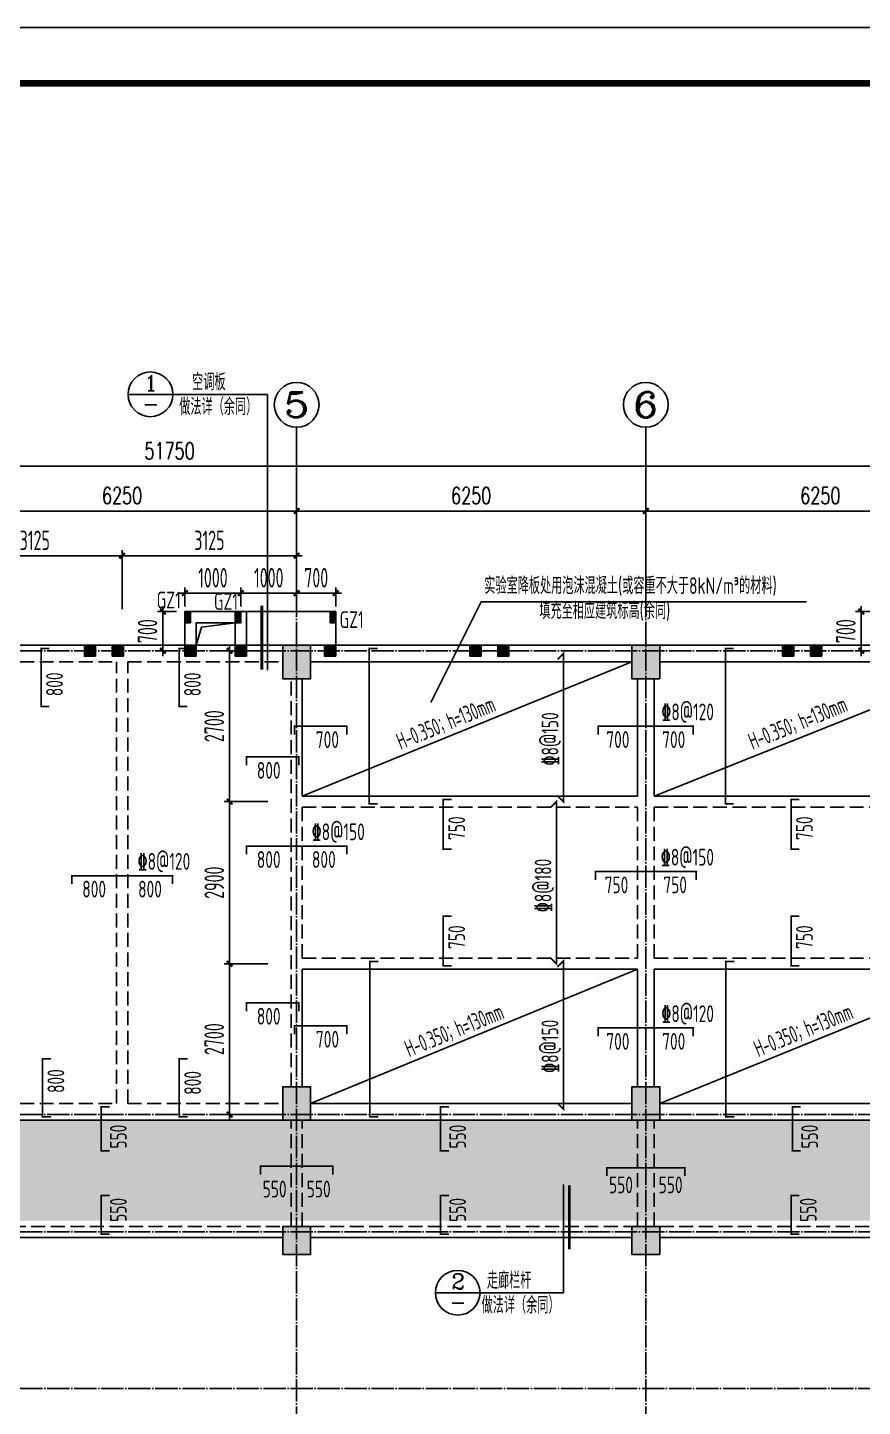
# Model space of a CAD drawing. Extents: x 139600 to 234074, y -135459 to 284050.
# Drawn here: x 173433 to 188378, y 24379 to 49050 of the extents above; entities that cross this region are included whole.
import ezdxf
from ezdxf.enums import TextEntityAlignment as Align

# ---------------------------------------------------------------- set-up
doc = ezdxf.new("R2010")
doc.units = 0
doc.header["$LTSCALE"] = 100
for name, pattern in [('DASHED', [0.75, 0.5, -0.25]), ('DOTE', [2.42, 2, -0.2, 0.02, -0.2]), ('HIDDEN', [7, 5, -2])]:
    doc.linetypes.add(name, pattern=pattern)
doc.layers.get('0').update_dxf_attribs({"linetype": 'CONTINUOUS'})
doc.layers.get('Defpoints').update_dxf_attribs({"linetype": 'CONTINUOUS'})
for name, color, linetype in [('AXIS', 3, 'CONTINUOUS'), ('AXIS_TEXT', 7, 'CONTINUOUS'), ('BEAM', 4, 'DASHED'), ('BEAM_CON', 4, 'CONTINUOUS'), ('B挑板&檐线', 6, 'CONTINUOUS'), ('B板筋标注', 7, 'CONTINUOUS'), ('B板细部尺寸标注', 9, 'CONTINUOUS'), ('COLU', 7, 'CONTINUOUS'), ('DOTE', 8, 'DOTE'), ('D大样&索引', 7, 'CONTINUOUS'), ('D洞口边线', 6, 'CONTINUOUS'), ('FSK_FREIN', 2, 'CONTINUOUS'), ('FSK_FTEXT', 4, 'CONTINUOUS'), ('FSK_ZREIN', 1, 'CONTINUOUS'), ('FSK_ZTEXT', 3, 'CONTINUOUS'), ('GZ', 2, 'CONTINUOUS'), ('图框', 7, 'CONTINUOUS')]:
    doc.layers.add(name, color=color, linetype=linetype)
doc.styles.add('_TCH_AXIS', font='COMPLEX', dxfattribs={"bigfont": 'GBCBIG'})
doc.styles.add('_TCH_DIM', font='tssdeng.shx', dxfattribs={"width": 0.7, "bigfont": '1.shx'})
doc.styles.add('_TCH_DIM_T3', font='simplex_.ttf', dxfattribs={"width": 0.705882, "bigfont": 'GBCBIG'})
doc.styles.add('BW_Rein', font='Tssdeng.shx', dxfattribs={"width": 0.7, "bigfont": 'hztxt.shx'})
doc.styles.add('COMP', font='COMPLEX', dxfattribs={"bigfont": 'hztxt'})
doc.styles.add('COMPLEX', font='COMPLEX')
doc.styles.add('TSSD_Dimension', font='tssdeng.shx', dxfattribs={"width": 0.62, "bigfont": '1.shx'})
doc.styles.add('TSSD_Rein', font='Tssdeng.shx', dxfattribs={"width": 0.7, "bigfont": '1.shx'})
doc.dimstyles.new('_TCH_ARCH&&100', dxfattribs={"dimtxt": 297.5, "dimasz": 100, "dimexe": 250, "dimexo": 300, "dimgap": 126.25, "dimtad": 1, "dimdec": 0, "dimzin": 0, "dimdsep": 46, "dimtxsty": '_TCH_DIM_T3', "dimblk": 'ARCHTICK', "dimcen": 0.09, "dimclrt": 7, "dimazin": 2, "dimtfac": 1, "dimtdec": 0, "dimtix": 1, "dimtmove": 2, "dimatfit": 3, "dimfxl": 1, "dimtolj": 1, "dimtzin": 0, "dimarcsym": 0})
doc.dimstyles.new('TSSD_100_100', dxfattribs={"dimtxt": 350, "dimasz": 100, "dimexe": 100, "dimexo": 250, "dimgap": 100, "dimtad": 1, "dimdec": 0, "dimzin": 0, "dimdsep": 46, "dimtxsty": 'TSSD_Dimension', "dimblk": 'ARCHTICK', "dimblk1": 'ARCHTICK', "dimblk2": 'ARCHTICK', "dimcen": 0, "dimdle": 100, "dimclrt": 7, "dimadec": 0, "dimazin": 0, "dimtfac": 1, "dimtdec": 0, "dimtix": 1, "dimtmove": 2, "dimatfit": 3, "dimfxl": 1, "dimtolj": 1, "dimtzin": 0, "dimarcsym": 0})
doc.dimstyles.new('TSSD_100_100$0', dxfattribs={"dimtxt": 350, "dimasz": 150, "dimexe": 100, "dimexo": 50, "dimgap": 100, "dimtad": 1, "dimdec": 0, "dimzin": 0, "dimdsep": 46, "dimtxsty": 'TSSD_Rein', "dimblk": 'OBLIQUE', "dimcen": 0, "dimdle": 100, "dimclrt": 7, "dimadec": 0, "dimazin": 0, "dimtfac": 1, "dimtdec": 0, "dimtix": 1, "dimtmove": 2, "dimatfit": 3, "dimfxl": 250, "dimtolj": 1, "dimtzin": 0, "dimarcsym": 0})

# ---------------------------------------------------------------- blocks, each defined once
blk = doc.blocks.new('_AXISO')
blk.add_circle((0, 0), 0.5)
at = {"layer": 'AXIS_TEXT', "style": 'COMPLEX', "width": 1.041667}
blk.add_attdef('A', text='', height=0.56, dxfattribs=at).set_placement((-0.25, -0.28), (0.25, -0.28), align=Align.FIT)
blk = doc.blocks.new('_ArchTick')
at = {"color": 0, "linetype": 'ByBlock', "const_width": 0.4}
blk.add_lwpolyline([(-0.5, -0.5), (0.5, 0.5)], dxfattribs=at)
blk = doc.blocks.new('*D165')
at = {"layer": 'AXIS', "color": 0, "lineweight": -2}
for p, q in [((172000, 39200), (172000, 40650)), ((178250, 39200), (178250, 40650)), ((172000, 40400), (178250, 40400))]:
    blk.add_line(p, q, dxfattribs=at)
at = {"layer": 'Defpoints', "color": 0}
for p in [(178250, 40400), (172000, 38900), (178250, 38900)]:
    blk.add_point(p, dxfattribs=at)
at = {"layer": 'AXIS', "color": 0, "lineweight": -2, "xscale": 100, "yscale": 100, "zscale": 100, "rotation": 180}
blk.add_blockref('_ArchTick', (172000, 40400), dxfattribs=at)
at = {"layer": 'AXIS', "color": 0, "lineweight": -2, "xscale": 100, "yscale": 100, "zscale": 100}
blk.add_blockref('_ArchTick', (178250, 40400), dxfattribs=at)
at = {"layer": 'AXIS', "color": 7, "insert": (175125, 40675), "char_height": 297.5, "attachment_point": 5, "style": '_TCH_DIM_T3'}
blk.add_mtext('\\A1;6250', dxfattribs=at)
blk = doc.blocks.new('*D166')
at = {"layer": 'AXIS', "color": 0, "lineweight": -2}
for p, q in [((178250, 39200), (178250, 40650)), ((184500, 39200), (184500, 40650)), ((178250, 40400), (184500, 40400))]:
    blk.add_line(p, q, dxfattribs=at)
at = {"layer": 'Defpoints', "color": 0}
for p in [(184500, 40400), (178250, 38900), (184500, 38900)]:
    blk.add_point(p, dxfattribs=at)
at = {"layer": 'AXIS', "color": 0, "lineweight": -2, "xscale": 100, "yscale": 100, "zscale": 100, "rotation": 180}
blk.add_blockref('_ArchTick', (178250, 40400), dxfattribs=at)
at = {"layer": 'AXIS', "color": 0, "lineweight": -2, "xscale": 100, "yscale": 100, "zscale": 100}
blk.add_blockref('_ArchTick', (184500, 40400), dxfattribs=at)
at = {"layer": 'AXIS', "color": 7, "insert": (181375, 40675), "char_height": 297.5, "attachment_point": 5, "style": '_TCH_DIM_T3'}
blk.add_mtext('\\A1;6250', dxfattribs=at)
blk = doc.blocks.new('*D167')
at = {"layer": 'AXIS', "color": 0, "lineweight": -2}
for p, q in [((184500, 39200), (184500, 40650)), ((190750, 39200), (190750, 40650)), ((184500, 40400), (190750, 40400))]:
    blk.add_line(p, q, dxfattribs=at)
at = {"layer": 'Defpoints', "color": 0}
for p in [(190750, 40400), (184500, 38900), (190750, 38900)]:
    blk.add_point(p, dxfattribs=at)
at = {"layer": 'AXIS', "color": 0, "lineweight": -2, "xscale": 100, "yscale": 100, "zscale": 100, "rotation": 180}
blk.add_blockref('_ArchTick', (184500, 40400), dxfattribs=at)
at = {"layer": 'AXIS', "color": 0, "lineweight": -2, "xscale": 100, "yscale": 100, "zscale": 100}
blk.add_blockref('_ArchTick', (190750, 40400), dxfattribs=at)
at = {"layer": 'AXIS', "color": 7, "insert": (187625, 40675), "char_height": 297.5, "attachment_point": 5, "style": '_TCH_DIM_T3'}
blk.add_mtext('\\A1;6250', dxfattribs=at)
blk = doc.blocks.new('*D175')
at = {"layer": 'AXIS', "color": 0, "lineweight": -2}
for p, q in [((150100, 39200), (150100, 41450)), ((201850, 39200), (201850, 41450)), ((150100, 41200), (201850, 41200))]:
    blk.add_line(p, q, dxfattribs=at)
at = {"layer": 'Defpoints', "color": 0}
for p in [(201850, 41200), (150100, 38900), (201850, 38900)]:
    blk.add_point(p, dxfattribs=at)
at = {"layer": 'AXIS', "color": 0, "lineweight": -2, "xscale": 100, "yscale": 100, "zscale": 100, "rotation": 180}
blk.add_blockref('_ArchTick', (150100, 41200), dxfattribs=at)
at = {"layer": 'AXIS', "color": 0, "lineweight": -2, "xscale": 100, "yscale": 100, "zscale": 100}
blk.add_blockref('_ArchTick', (201850, 41200), dxfattribs=at)
at = {"layer": 'AXIS', "color": 7, "insert": (175975, 41475), "char_height": 297.5, "attachment_point": 5, "style": '_TCH_DIM_T3'}
blk.add_mtext('\\A1;51750', dxfattribs=at)
blk = doc.blocks.new('*D188')
at = {"layer": 'B板细部尺寸标注', "color": 0, "lineweight": -2}
for p, q in [((175025, 39600), (178350, 39600)), ((175125, 38645), (175125, 39700)), ((178250, 38645), (178250, 39700))]:
    blk.add_line(p, q, dxfattribs=at)
at = {"layer": 'Defpoints', "color": 0}
for p in [(178250, 39600), (175125, 38395), (178250, 38395)]:
    blk.add_point(p, dxfattribs=at)
at = {"layer": 'B板细部尺寸标注', "color": 0, "lineweight": -2, "xscale": 100, "yscale": 100, "zscale": 100, "rotation": 180}
blk.add_blockref('_ArchTick', (175125, 39600), dxfattribs=at)
at = {"layer": 'B板细部尺寸标注', "color": 0, "lineweight": -2, "xscale": 100, "yscale": 100, "zscale": 100}
blk.add_blockref('_ArchTick', (178250, 39600), dxfattribs=at)
at = {"layer": 'B板细部尺寸标注', "color": 7, "insert": (176688, 39875), "char_height": 350, "attachment_point": 5, "style": 'TSSD_Dimension'}
blk.add_mtext('\\A1;3125', dxfattribs=at)
blk = doc.blocks.new('*D189')
at = {"layer": 'B板细部尺寸标注', "color": 0, "lineweight": -2}
for p, q in [((171900, 39600), (175225, 39600)), ((172000, 38645), (172000, 39700)), ((175125, 38645), (175125, 39700))]:
    blk.add_line(p, q, dxfattribs=at)
at = {"layer": 'Defpoints', "color": 0}
for p in [(175125, 39600), (172000, 38395), (175125, 38395)]:
    blk.add_point(p, dxfattribs=at)
at = {"layer": 'B板细部尺寸标注', "color": 0, "lineweight": -2, "xscale": 100, "yscale": 100, "zscale": 100, "rotation": 180}
blk.add_blockref('_ArchTick', (172000, 39600), dxfattribs=at)
at = {"layer": 'B板细部尺寸标注', "color": 0, "lineweight": -2, "xscale": 100, "yscale": 100, "zscale": 100}
blk.add_blockref('_ArchTick', (175125, 39600), dxfattribs=at)
at = {"layer": 'B板细部尺寸标注', "color": 7, "insert": (173562, 39875), "char_height": 350, "attachment_point": 5, "style": 'TSSD_Dimension'}
blk.add_mtext('\\A1;3125', dxfattribs=at)
blk = doc.blocks.new('*D203')
at = {"layer": 'B板细部尺寸标注', "color": 0, "lineweight": -2}
for p, q in [((177050, 38000), (177050, 35100)), ((177733, 37900), (176950, 37900)), ((177733, 35200), (176950, 35200))]:
    blk.add_line(p, q, dxfattribs=at)
at = {"layer": 'Defpoints', "color": 0}
for p in [(177983, 37900), (177050, 35200), (177983, 35200)]:
    blk.add_point(p, dxfattribs=at)
at = {"layer": 'B板细部尺寸标注', "color": 0, "lineweight": -2, "xscale": 100, "yscale": 100, "zscale": 100}
for p, rotation in [((177050, 37900), 90), ((177050, 35200), 270)]:
    blk.add_blockref('_ArchTick', p, dxfattribs=dict(at, rotation=rotation))
at = {"layer": 'B板细部尺寸标注', "color": 7, "insert": (176775, 36550), "char_height": 350, "attachment_point": 5, "rotation": 90, "style": 'TSSD_Dimension'}
blk.add_mtext('\\A1;2700', dxfattribs=at)
blk = doc.blocks.new('*D204')
at = {"layer": 'B板细部尺寸标注', "color": 0, "lineweight": -2}
for p, q in [((177050, 35300), (177050, 32200)), ((177733, 35200), (176950, 35200)), ((177733, 32300), (176950, 32300))]:
    blk.add_line(p, q, dxfattribs=at)
at = {"layer": 'Defpoints', "color": 0}
for p in [(177983, 35200), (177050, 32300), (177983, 32300)]:
    blk.add_point(p, dxfattribs=at)
at = {"layer": 'B板细部尺寸标注', "color": 0, "lineweight": -2, "xscale": 100, "yscale": 100, "zscale": 100}
for p, rotation in [((177050, 35200), 90), ((177050, 32300), 270)]:
    blk.add_blockref('_ArchTick', p, dxfattribs=dict(at, rotation=rotation))
at = {"layer": 'B板细部尺寸标注', "color": 7, "insert": (176775, 33750), "char_height": 350, "attachment_point": 5, "rotation": 90, "style": 'TSSD_Dimension'}
blk.add_mtext('\\A1;2900', dxfattribs=at)
blk = doc.blocks.new('*D205')
at = {"layer": 'B板细部尺寸标注', "color": 0, "lineweight": -2}
for p, q in [((177050, 32400), (177050, 29500)), ((177733, 32300), (176950, 32300)), ((177733, 29600), (176950, 29600))]:
    blk.add_line(p, q, dxfattribs=at)
at = {"layer": 'Defpoints', "color": 0}
for p in [(177983, 32300), (177050, 29600), (177983, 29600)]:
    blk.add_point(p, dxfattribs=at)
at = {"layer": 'B板细部尺寸标注', "color": 0, "lineweight": -2, "xscale": 100, "yscale": 100, "zscale": 100}
for p, rotation in [((177050, 32300), 90), ((177050, 29600), 270)]:
    blk.add_blockref('_ArchTick', p, dxfattribs=dict(at, rotation=rotation))
at = {"layer": 'B板细部尺寸标注', "color": 7, "insert": (176775, 30950), "char_height": 350, "attachment_point": 5, "rotation": 90, "style": 'TSSD_Dimension'}
blk.add_mtext('\\A1;2700', dxfattribs=at)
blk = doc.blocks.new('A$C000F6301')
at = {"layer": 'D大样&索引', "color": 6}
blk.add_line((0, 0), (800, 0), dxfattribs=at)
blk.add_circle((400, 0), 400, dxfattribs=at)
blk = doc.blocks.new('A2+1_2')
at = {"layer": '图框'}
blk.add_lwpolyline([(0, 0), (89100, 0), (89100, 42000), (0, 42000)], close=True, dxfattribs=at)
at = {"layer": '图框', "const_width": 120}
blk.add_lwpolyline([(2500, 1000), (88100, 1000), (88100, 41000), (2500, 41000)], close=True, dxfattribs=at)
blk = doc.blocks.new('*D1709')
at = {"layer": 'B板细部尺寸标注', "color": 0, "lineweight": -2}
for p, q in [((176100, 38600), (175756, 38600)), ((175856, 37800), (175856, 38700)), ((176100, 37900), (175756, 37900))]:
    blk.add_line(p, q, dxfattribs=at)
at = {"layer": 'Defpoints', "color": 0}
for p in [(175856, 38600), (176350, 38600), (176350, 37900)]:
    blk.add_point(p, dxfattribs=at)
at = {"layer": 'B板细部尺寸标注', "color": 0, "lineweight": -2, "xscale": 100, "yscale": 100, "zscale": 100}
for p, rotation in [((175856, 38600), 90), ((175856, 37900), 270)]:
    blk.add_blockref('_ArchTick', p, dxfattribs=dict(at, rotation=rotation))
at = {"layer": 'B板细部尺寸标注', "color": 7, "insert": (175581, 38250), "char_height": 350, "attachment_point": 5, "rotation": 90, "style": 'TSSD_Dimension'}
blk.add_mtext('\\A1;700', dxfattribs=at)
blk = doc.blocks.new('*D1710')
at = {"layer": 'B板细部尺寸标注', "color": 0, "lineweight": -2}
for p, q in [((178250, 38693), (178250, 39031)), ((178950, 38693), (178950, 39031)), ((178150, 38931), (179050, 38931))]:
    blk.add_line(p, q, dxfattribs=at)
at = {"layer": 'Defpoints', "color": 0}
for p in [(178950, 38931), (178250, 38443), (178950, 38443)]:
    blk.add_point(p, dxfattribs=at)
at = {"layer": 'B板细部尺寸标注', "color": 0, "lineweight": -2, "xscale": 100, "yscale": 100, "zscale": 100, "rotation": 180}
blk.add_blockref('_ArchTick', (178250, 38931), dxfattribs=at)
at = {"layer": 'B板细部尺寸标注', "color": 0, "lineweight": -2, "xscale": 100, "yscale": 100, "zscale": 100}
blk.add_blockref('_ArchTick', (178950, 38931), dxfattribs=at)
at = {"layer": 'B板细部尺寸标注', "color": 7, "insert": (178600, 39206), "char_height": 350, "attachment_point": 5, "style": 'TSSD_Dimension'}
blk.add_mtext('\\A1;700', dxfattribs=at)
blk = doc.blocks.new('*D1711')
at = {"layer": 'B板细部尺寸标注', "color": 0, "lineweight": -2}
for p, q in [((177250, 38693), (177250, 39031)), ((178250, 38693), (178250, 39031)), ((178350, 38931), (177150, 38931))]:
    blk.add_line(p, q, dxfattribs=at)
at = {"layer": 'Defpoints', "color": 0}
for p in [(177250, 38931), (177250, 38443), (178250, 38443)]:
    blk.add_point(p, dxfattribs=at)
at = {"layer": 'B板细部尺寸标注', "color": 0, "lineweight": -2, "xscale": 100, "yscale": 100, "zscale": 100, "rotation": 180}
blk.add_blockref('_ArchTick', (177250, 38931), dxfattribs=at)
at = {"layer": 'B板细部尺寸标注', "color": 0, "lineweight": -2, "xscale": 100, "yscale": 100, "zscale": 100}
blk.add_blockref('_ArchTick', (178250, 38931), dxfattribs=at)
at = {"layer": 'B板细部尺寸标注', "color": 7, "insert": (177750, 39206), "char_height": 350, "attachment_point": 5, "style": 'TSSD_Dimension'}
blk.add_mtext('\\A1;1000', dxfattribs=at)
blk = doc.blocks.new('*D1712')
at = {"layer": 'B板细部尺寸标注', "color": 0, "lineweight": -2}
for p, q in [((176250, 38693), (176250, 39031)), ((177250, 38693), (177250, 39031)), ((177350, 38931), (176150, 38931))]:
    blk.add_line(p, q, dxfattribs=at)
at = {"layer": 'Defpoints', "color": 0}
for p in [(176250, 38931), (176250, 38443), (177250, 38443)]:
    blk.add_point(p, dxfattribs=at)
at = {"layer": 'B板细部尺寸标注', "color": 0, "lineweight": -2, "xscale": 100, "yscale": 100, "zscale": 100, "rotation": 180}
blk.add_blockref('_ArchTick', (176250, 38931), dxfattribs=at)
at = {"layer": 'B板细部尺寸标注', "color": 0, "lineweight": -2, "xscale": 100, "yscale": 100, "zscale": 100}
blk.add_blockref('_ArchTick', (177250, 38931), dxfattribs=at)
at = {"layer": 'B板细部尺寸标注', "color": 7, "insert": (176750, 39206), "char_height": 350, "attachment_point": 5, "style": 'TSSD_Dimension'}
blk.add_mtext('\\A1;1000', dxfattribs=at)
blk = doc.blocks.new('*D1713')
at = {"layer": 'B板细部尺寸标注', "color": 0, "lineweight": -2}
for p, q in [((188600, 38600), (188256, 38600)), ((188356, 37800), (188356, 38700)), ((188600, 37900), (188256, 37900))]:
    blk.add_line(p, q, dxfattribs=at)
at = {"layer": 'Defpoints', "color": 0}
for p in [(188356, 38600), (188850, 38600), (188850, 37900)]:
    blk.add_point(p, dxfattribs=at)
at = {"layer": 'B板细部尺寸标注', "color": 0, "lineweight": -2, "xscale": 100, "yscale": 100, "zscale": 100}
for p, rotation in [((188356, 38600), 90), ((188356, 37900), 270)]:
    blk.add_blockref('_ArchTick', p, dxfattribs=dict(at, rotation=rotation))
at = {"layer": 'B板细部尺寸标注', "color": 7, "insert": (188081, 38250), "char_height": 350, "attachment_point": 5, "rotation": 90, "style": 'TSSD_Dimension'}
blk.add_mtext('\\A1;700', dxfattribs=at)
blk = doc.blocks.new('GZ')
at = {"layer": 'GZ'}
blk.add_hatch(color=252, dxfattribs=at).paths.add_polyline_path([(200, 0), (0, 0), (0, 200), (200, 200)])
at = {"layer": 'GZ', "color": 2}
blk.add_lwpolyline([(200, 0), (0, 0), (0, 200), (200, 200)], close=True, dxfattribs=at)
blk = doc.blocks.new('GZ1')
at = {"layer": 'GZ'}
blk.add_hatch(color=252, dxfattribs=at).paths.add_polyline_path([(100, 200), (0, 200), (0, 0), (100, 0)])
at = {"layer": 'GZ', "color": 2}
blk.add_lwpolyline([(100, 0), (0, 0), (0, 200), (100, 200)], close=True, dxfattribs=at)
blk = doc.blocks.new('A$C7B5C40C7')
at = {"layer": 'GZ'}
for name, p in [('GZ1', (26250, 400)), ('GZ1', (27150, 400)), ('GZ1', (28850, 400)), ('GZ', (24450, -200)), ('GZ', (24950, -200)), ('GZ', (31350, -200)), ('GZ', (31850, -200)), ('GZ', (36950, -200)), ('GZ', (37450, -200)), ('GZ', (26250, -200)), ('GZ', (27150, -200)), ('GZ', (28750, -200))]:
    blk.add_blockref(name, p, dxfattribs=at)
at = {"layer": 'GZ', "color": 2, "style": '_TCH_DIM', "width": 0.705882}
for p in [(25744, 657), (26769, 632), (29019, 307)]:
    blk.add_text('GZ1', height=300, dxfattribs=at).set_placement(p)

msp = doc.modelspace()

# ---------------------------------------------------------------- hatches: boundary and pattern name
at = {"layer": 'B板筋标注'}
h = msp.add_hatch(dxfattribs=at)
h.set_pattern_fill('CROSS', color=6, scale=50, style=0)
h.set_pattern_definition([(0, (150000, 141000), (317.5, 317.5), [158.75, -476.25]), (90, (150079.38, 140920.62), (-317.5, 317.5), [158.75, -476.25])])
h.paths.add_polyline_path([(150300, 27700), (190650, 27700), (190650, 27500), (205650, 27500), (205650, 29500), (197750, 29500), (197750, 29800), (190950, 29800), (190950, 29500), (150300, 29500)])
at = {"layer": 'COLU'}
for points in [[(178500, 37400), (178500, 38000), (178000, 38000), (178000, 37400)], [(184750, 37400), (184750, 38000), (184250, 38000), (184250, 37400)], [(178500, 29500), (178500, 30100), (178000, 30100), (178000, 29500)], [(184750, 29500), (184750, 30100), (184250, 30100), (184250, 29500)], [(178500, 27100), (178500, 27600), (178000, 27600), (178000, 27100)], [(184750, 27100), (184750, 27600), (184250, 27600), (184250, 27100)]]:
    msp.add_hatch(color=251, dxfattribs=at).paths.add_polyline_path(points)

# ---------------------------------------------------------------- linework, layer by layer
at = {"layer": 'AXIS'}
for p, q in [((178250, 38900), (178250, 41900)), ((184500, 38900), (184500, 41900))]:
    msp.add_line(p, q, dxfattribs=at)
at = {"layer": 'BEAM', "linetype": 'HIDDEN', "ltscale": 0.5}
for p, q in [((172250, 37700), (175025, 37700)), ((175025, 29800), (175025, 37700)), ((175225, 37700), (178000, 37700)), ((175225, 29800), (175225, 37700)), ((178150, 30100), (178150, 37400)), ((178350, 35100), (184350, 35100)), ((178350, 32400), (178350, 35100)), ((184350, 32400), (184350, 35100)), ((184650, 35100), (190650, 35100)), ((184650, 32400), (184650, 35100)), ((178350, 32400), (184350, 32400)), ((184650, 32400), (190650, 32400)), ((172250, 29800), (175025, 29800)), ((175225, 29800), (178000, 29800)), ((178150, 27600), (178150, 29500)), ((178350, 27600), (178350, 29500)), ((184350, 27600), (184350, 29500)), ((184650, 27600), (184650, 29500)), ((172100, 27600), (178000, 27600)), ((178500, 27600), (184250, 27600)), ((184750, 27600), (190650, 27600))]:
    msp.add_line(p, q, dxfattribs=at)
at = {"layer": 'BEAM_CON'}
for p, q in [((176250, 38600), (177350, 38600)), ((176250, 38600), (176250, 38000)), ((177350, 38000), (177350, 38600)), ((176450, 38400), (177150, 38400)), ((176450, 38400), (176450, 38000)), ((177150, 38000), (177150, 38400)), ((172250, 38000), (176250, 38000)), ((177150, 38000), (176450, 38000)), ((177350, 38000), (178000, 38000)), ((178500, 38000), (184250, 38000)), ((184750, 38000), (188750, 38000)), ((178500, 37700), (184250, 37700)), ((184750, 37700), (190650, 37700)), ((178350, 35300), (178350, 37400)), ((184350, 35300), (184350, 37400)), ((184650, 35300), (184650, 37400)), ((178350, 35300), (184350, 35300)), ((184650, 35300), (190650, 35300)), ((178350, 32200), (184350, 32200)), ((178350, 30100), (178350, 32200)), ((184350, 30100), (184350, 32200)), ((184650, 32200), (190650, 32200)), ((184650, 30100), (184650, 32200)), ((178500, 29800), (184250, 29800)), ((184750, 29800), (190650, 29800)), ((172250, 29500), (178000, 29500)), ((178500, 29500), (184250, 29500)), ((184750, 29500), (190650, 29500)), ((172100, 27400), (178000, 27400)), ((178500, 27400), (184250, 27400)), ((184750, 27400), (190650, 27400))]:
    msp.add_line(p, q, dxfattribs=at)
at = {"layer": 'B挑板&檐线'}
msp.add_lwpolyline([(177350, 38000), (177350, 38600), (178950, 38600), (178950, 38000)], dxfattribs=at)
at = {"layer": 'B板筋标注'}
for p, q in [((180650, 36975), (181550, 38775)), ((181550, 38775), (187375, 38775)), ((178350, 35300), (184250, 37700)), ((184650, 35300), (190650, 37700)), ((178500, 29800), (184350, 32200)), ((184750, 29800), (190650, 32200))]:
    msp.add_line(p, q, dxfattribs=at)
at = {"layer": 'COLU'}
for points in [[(178500, 37400), (178500, 38000), (178000, 38000), (178000, 37400)], [(184750, 37400), (184750, 38000), (184250, 38000), (184250, 37400)], [(178500, 29500), (178500, 30100), (178000, 30100), (178000, 29500)], [(184750, 29500), (184750, 30100), (184250, 30100), (184250, 29500)], [(178500, 27100), (178500, 27600), (178000, 27600), (178000, 27100)], [(184750, 27100), (184750, 27600), (184250, 27600), (184250, 27100)]]:
    msp.add_lwpolyline(points, close=True, dxfattribs=at)
at = {"layer": 'DOTE', "ltscale": 2}
for p, q in [((178250, 38900), (178250, 23400)), ((184500, 38900), (184500, 23400)), ((149100, 37900), (207300, 37900)), ((149100, 29600), (207300, 29600)), ((149100, 27500), (207300, 27500)), ((149100, 24700), (207300, 24700))]:
    msp.add_line(p, q, dxfattribs=at)
at = {"layer": 'D大样&索引', "color": 6}
for p, q in [((176033.1, 42487.5), (177730, 42487.5)), ((177730, 37553.4), (177730, 42487.5)), ((183025.4, 28346.6), (183025.4, 26412.5)), ((181533.1, 26412.5), (183025.4, 26412.5))]:
    msp.add_line(p, q, dxfattribs=at)
at = {"layer": 'D大样&索引', "color": 6, "const_width": 50}
for points in [[(177626.1, 38708.9), (177626.1, 37563.7)], [(183129.3, 27191.1), (183129.3, 28336.3)]]:
    msp.add_lwpolyline(points, dxfattribs=at)
at = {"layer": 'D洞口边线'}
msp.add_lwpolyline([(176450, 38000), (176545.8, 38320.8), (177150, 38400)], dxfattribs=at)
at = {"layer": 'FSK_FREIN', "const_width": 30}
for points in [[(173825, 36900), (173675, 36900), (173675, 37940), (173825, 37940)], [(176294.4, 36900), (176144.4, 36900), (176144.4, 37940), (176294.4, 37940)], [(179700.5, 35160), (179550.5, 35160), (179550.5, 37940), (179700.5, 37940)], [(186075.5, 35160), (185925.5, 35160), (185925.5, 37940), (186075.5, 37940)], [(178210, 36400), (178210, 36550), (179150, 36550), (179150, 36400)], [(183650, 36400), (183650, 36550), (185350, 36550), (185350, 36400)], [(177350, 35850), (177350, 36000), (178290, 36000), (178290, 35850)], [(181025, 34350), (180875, 34350), (180875, 35240), (181025, 35240)], [(187250, 34350), (187100, 34350), (187100, 35240), (187250, 35240)], [(177350, 34254.5), (177350, 34404.5), (179150, 34404.5), (179150, 34254.5)], [(174225, 33725), (174225, 33875), (176025, 33875), (176025, 33725)], [(183600, 33800), (183600, 33950), (185400, 33950), (185400, 33800)], [(181025, 32260), (180875, 32260), (180875, 33150), (181025, 33150)], [(187250, 32260), (187100, 32260), (187100, 33150), (187250, 33150)], [(179709.9, 29560), (179559.9, 29560), (179559.9, 32340), (179709.9, 32340)], [(186084.9, 29560), (185934.9, 29560), (185934.9, 32340), (186084.9, 32340)], [(177350, 31450), (177350, 31600), (178290, 31600), (178290, 31450)], [(178210, 31038.9), (178210, 31188.9), (179150, 31188.9), (179150, 31038.9)], [(183650, 31000), (183650, 31150), (185350, 31150), (185350, 31000)], [(173850, 29560), (173700, 29560), (173700, 30600), (173850, 30600)], [(176297.8, 29560), (176147.8, 29560), (176147.8, 30600), (176297.8, 30600)], [(174900, 28950), (174750, 28950), (174750, 29740), (174900, 29740)], [(180975, 28950), (180825, 28950), (180825, 29740), (180975, 29740)], [(187275, 28950), (187125, 28950), (187125, 29740), (187275, 29740)], [(177600, 28525), (177600, 28675), (178900, 28675), (178900, 28525)], [(183800, 28500), (183800, 28650), (185200, 28650), (185200, 28500)], [(174900, 27460), (174750, 27460), (174750, 28150), (174900, 28150)], [(180975, 27460), (180825, 27460), (180825, 28150), (180975, 28150)], [(187250, 27460), (187100, 27460), (187100, 28150), (187250, 28150)]]:
    msp.add_lwpolyline(points, dxfattribs=at)
at = {"layer": 'FSK_ZREIN', "const_width": 30}
for points in [[(182918.9, 37743.9), (183025, 37850), (183025, 35200), (182918.9, 35306.1)], [(182793.9, 35093.9), (182900, 35200), (182900, 32300), (182793.9, 32406.1)], [(182918.9, 32243.9), (183025, 32350), (183025, 29700), (182918.9, 29806.1)]]:
    msp.add_lwpolyline(points, dxfattribs=at)

# ---------------------------------------------------------------- block references
msp.add_blockref('A2+1_2', (139600, 7050))
at = {"layer": 'AXIS'}
ref = msp.add_blockref('_AXISO', (178250, 42300), dxfattribs=dict(at, xscale=800, yscale=800, zscale=800))
ref.add_attrib('A', '5', dxfattribs={"layer": 'AXIS_TEXT', "height": 452.5, "style": '_TCH_AXIS', "width": 1.5}).set_placement((178023.7, 42073.7), (178476.3, 42073.7), align=Align.FIT)
ref = msp.add_blockref('_AXISO', (184500, 42300), dxfattribs=dict(at, xscale=800, yscale=800, zscale=800))
ref.add_attrib('A', '6', dxfattribs={"layer": 'AXIS_TEXT', "height": 452.5, "style": '_TCH_AXIS', "width": 1.5}).set_placement((184273.7, 42073.7), (184726.3, 42073.7), align=Align.FIT)
at = {"layer": 'D大样&索引', "xscale": -1}
for p in [(176033.1, 42487.5), (181533.1, 26412.5)]:
    msp.add_blockref('A$C000F6301', p, dxfattribs=at)
at = {"layer": 'GZ'}
msp.add_blockref('A$C7B5C40C7', (150000, 38000), dxfattribs=at)

# ---------------------------------------------------------------- texts
at = {"layer": 'B板筋标注', "style": 'TSSD_Rein', "width": 0.7}
for s, p in [('实验室降板处用泡沫混凝土(或容重不大于8kN/m%%1403%%141的材料)', (181608.5, 38825)), ('填充至相应建筑标高(余同)', (182594, 38376.9))]:
    msp.add_text(s, height=300, dxfattribs=at).set_placement(p, align=Align.BOTTOM_LEFT)
at = {"layer": 'B板筋标注', "style": 'TSSD_Rein', "width": 0.6}
for p in [(180114.8, 36125.8), (186414.8, 36125.8), (180264.8, 30625.8), (186514.8, 30625.8)]:
    msp.add_text('H-0.350；h=130mm', height=300, rotation=22.13549, dxfattribs=at).set_placement(p)
at = {"layer": 'D大样&索引', "color": 6, "style": 'COMP'}
for s, p in [('1', (175640.5, 42551.2)), ('-', (175638.3, 42182.9)), ('2', (181140.5, 26476.2)), ('-', (181138.3, 26107.9))]:
    msp.add_text(s, height=275, dxfattribs=at).set_placement(p, align=Align.CENTER)
at = {"layer": 'D大样&索引', "color": 6, "style": 'TSSD_Rein', "width": 0.7}
for s, p in [('空调板', (176379.5, 42558.2)), ('做法详（余同）', (176148.1, 42116.3)), ('走廊栏杆', (181654.5, 26483.2)), ('做法详（余同）', (181560, 26041.3))]:
    msp.add_text(s, height=300, dxfattribs=at).set_placement(p)
at = {"layer": 'FSK_FTEXT', "style": 'BW_Rein', "width": 0.7}
for s, p in [('800', (173765, 37300)), ('800', (176234.4, 37297.7)), ('750', (180965, 34725)), ('750', (187190, 34725)), ('750', (180965, 32775)), ('750', (187190, 32775)), ('800', (173790, 30200)), ('800', (176237.8, 30167.3))]:
    msp.add_text(s, height=300, rotation=90, dxfattribs=at).set_placement(p, align=Align.TOP_CENTER)
for s, p in [('%%1328@120', (185720.2, 36655.8)), ('%%1328@150', (179470.2, 34510.3)), ('%%1328@120', (176345.2, 33980.8)), ('%%1328@150', (185720.2, 34055.8)), ('%%1328@120', (185720.2, 31255.8))]:
    msp.add_text(s, height=300, dxfattribs=at).set_placement(p, align=Align.RIGHT)
for s, p in [('700', (178800, 36460)), ('700', (184000, 36460)), ('700', (185000, 36460)), ('800', (177750, 35910)), ('800', (177750, 34314.5)), ('800', (178736.3, 34314.5)), ('750', (183975, 33860)), ('750', (185025, 33860)), ('800', (174625, 33785)), ('800', (175625, 33785)), ('800', (177750, 31510)), ('700', (178801.5, 31098.9)), ('700', (184000, 31060)), ('700', (185000, 31060))]:
    msp.add_text(s, height=300, dxfattribs=at).set_placement(p, align=Align.TOP_CENTER)
for p in [(174907.5, 29420), (180982.5, 29420), (187282.5, 29420)]:
    msp.add_text('550', height=300, rotation=90, dxfattribs=at).set_placement(p, align=Align.TOP_RIGHT)
for p in [(178070, 28417.5), (184270, 28492.5)]:
    msp.add_text('550', height=300, dxfattribs=at).set_placement(p, align=Align.TOP_RIGHT)
for p in [(178430, 28417.5), (184730, 28492.5)]:
    msp.add_text('550', height=300, dxfattribs=at).set_placement(p, align=Align.TOP_LEFT)
for p in [(174907.5, 27680), (180982.5, 27680), (187257.5, 27680)]:
    msp.add_text('550', height=300, rotation=90, dxfattribs=at).set_placement(p, align=Align.TOP_LEFT)
at = {"layer": 'FSK_ZTEXT', "style": 'BW_Rein', "width": 0.7}
for s, p in [('%%1328@150', (182935, 35845.7)), ('%%1328@180', (182810, 33220.7)), ('%%1328@150', (182935, 30345.7))]:
    msp.add_text(s, height=300, rotation=90, dxfattribs=at).set_placement(p)

# ---------------------------------------------------------------- dimensions: what is measured, and where the dimension line sits
at = {"layer": 'AXIS'}
for p1, p2, distance, picture, middle in [((150100, 38900), (201850, 38900), 2300, '*D175', (175975, 41475)), ((172000, 38900), (178250, 38900), 1500, '*D165', (175125, 40675)), ((178250, 38900), (184500, 38900), 1500, '*D166', (181375, 40675)), ((184500, 38900), (190750, 38900), 1500, '*D167', (187625, 40675))]:
    dim = msp.add_aligned_dim(p1=p1, p2=p2, distance=distance, dimstyle='_TCH_ARCH&&100', dxfattribs=at)
    dim.commit()
    dim.dimension.update_dxf_attribs({"geometry": picture, "text_midpoint": middle})
at = {"layer": 'B板细部尺寸标注'}
for base, p1, p2, picture, middle in [((175125, 39600), (172000, 38394.9), (175125, 38394.9), '*D189', (173562.5, 39875)), ((178250, 39600), (175125, 38394.9), (178250, 38394.9), '*D188', (176687.5, 39875)), ((178950, 38930.7), (178250, 38442.7), (178950, 38442.7), '*D1710', (178600, 39205.7))]:
    dim = msp.add_linear_dim(base=base, p1=p1, p2=p2, dimstyle='TSSD_100_100', dxfattribs=at)
    dim.commit()
    dim.dimension.update_dxf_attribs({"geometry": picture, "text_midpoint": middle})
for base, p1, p2, picture, middle in [((176250, 38930.7), (177250, 38442.7), (176250, 38442.7), '*D1712', (176750, 39205.7)), ((177250, 38930.7), (178250, 38442.7), (177250, 38442.7), '*D1711', (177750, 39205.7))]:
    dim = msp.add_linear_dim(base=base, p1=p1, p2=p2, dimstyle='TSSD_100_100$0', override={"dimasz": 100, "dimexo": 250, "dimtxsty": 'TSSD_Dimension', "dimblk": 'ArchTick', "dimblk1": 'ArchTick', "dimblk2": 'ArchTick'}, dxfattribs=at)
    dim.commit()
    dim.dimension.update_dxf_attribs({"geometry": picture, "text_midpoint": middle})
for base, p1, p2, picture, middle in [((175856.2, 38600), (176350.5, 37900), (176350.5, 38600), '*D1709', (175581.2, 38250)), ((188356.2, 38600), (188850.5, 37900), (188850.5, 38600), '*D1713', (188081.2, 38250)), ((177050, 35200), (177982.5, 37900), (177982.5, 35200), '*D203', (176775, 36550)), ((177050, 32300), (177982.5, 35200), (177982.5, 32300), '*D204', (176775, 33750)), ((177050, 29600), (177982.5, 32300), (177982.5, 29600), '*D205', (176775, 30950))]:
    dim = msp.add_linear_dim(base=base, p1=p1, p2=p2, angle=90, dimstyle='TSSD_100_100', dxfattribs=at)
    dim.commit()
    dim.dimension.update_dxf_attribs({"geometry": picture, "text_midpoint": middle})

doc.saveas('drawing.dxf')
